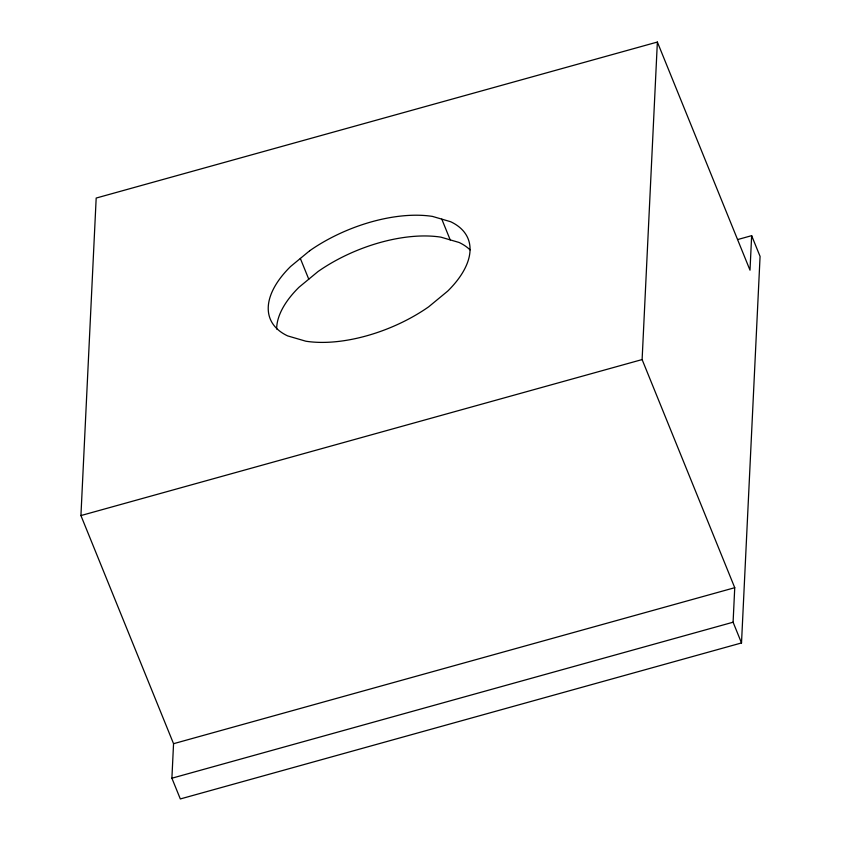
<?xml version="1.0" encoding="UTF-8"?>
<svg xmlns="http://www.w3.org/2000/svg" width="841" height="841" viewBox="0 0 841 841"><rect width="100%" height="100%" fill="white"/><g stroke="black" fill="none" stroke-linecap="round" stroke-linejoin="round"><path stroke-width="1.26" d="M751.654 235.669L760.075 256.41L741.51 642.945L180.321 798.95L171.9 778.209L173.551 743.696L80.925 515.565L96.179 198.056L657.368 42.05L750.004 270.182L751.654 235.669L737.757 239.527M741.51 642.945L733.089 622.214L734.74 587.701L642.114 359.57L657.368 42.05M80.925 515.565L642.114 359.57M173.551 743.696L734.74 587.701M171.9 778.209L733.089 622.214M276.647 329.031A106.754 53.214 -22.1 0 1 298.986 287.265L318.045 271.527A106.754 53.214 -22.1 0 1 440.884 237.151L459.07 242.46A106.754 53.214 -22.1 0 1 470.024 249.882M441.788 219.133L450.229 239.927M300.342 258.45L308.763 279.191M309.625 250.797L290.565 266.523A106.754 53.214 -22.1 0 0 287.643 335.895L305.819 341.204A106.754 53.214 -22.1 0 0 428.658 306.828L447.727 291.091A106.754 53.214 -22.1 0 0 450.639 221.719L432.463 216.41A106.754 53.214 -22.1 0 0 309.625 250.797"/></g></svg>
